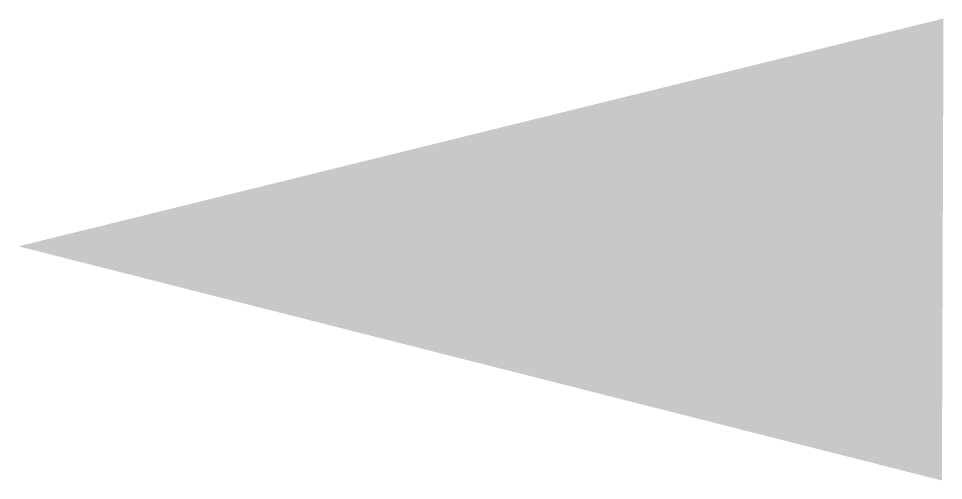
# Model space of a CAD drawing. Extents: x -4.62 to 3.39, y -23.29 to -19.29.
import ezdxf

# ---------------------------------------------------------------- set-up
doc = ezdxf.new("R2010")
doc.units = 0
doc.layers.get('0').update_dxf_attribs({"linetype": 'CONTINUOUS'})

msp = doc.modelspace()

# ---------------------------------------------------------------- linework, layer by layer
at = {"color": 0}
msp.add_solid([(3.3766, -23.2906), (3.3904, -19.2907), (-4.6165, -21.263)], dxfattribs=at)

doc.saveas('drawing.dxf')
